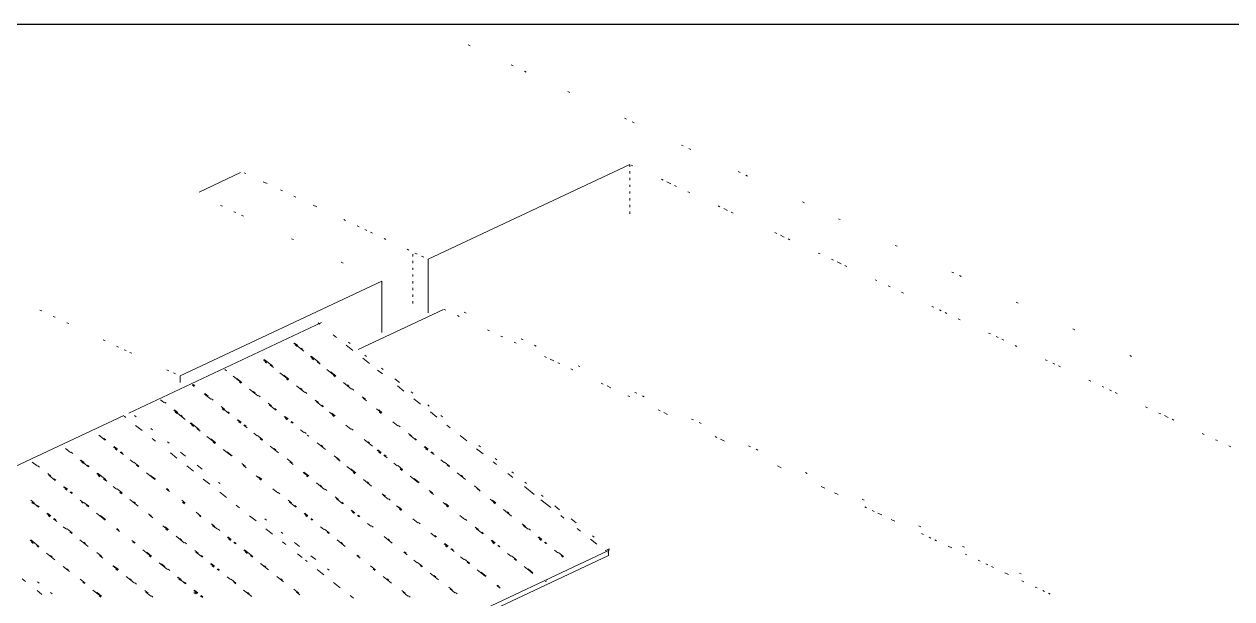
# Paper-space layout '03 3D Building and Roof' of a CAD drawing. Header units: millimetres. Extents: x 5 to 415, y 5 to 292.
# Drawn here: x 282.26 to 306.56, y 97.09 to 108.64 of the extents above; entities that cross this region are included whole.
import ezdxf

# ---------------------------------------------------------------- set-up
doc = ezdxf.new("R2010")
doc.units = ezdxf.units.MM
doc.layers.add('EXISTING', color=7, linetype='Continuous')
picture_1 = doc.add_image_def('image3.png', size_in_pixel=(1577, 763))

# ---------------------------------------------------------------- blocks, each defined once
blk = doc.blocks.new('SHEET_03')
at = {"layer": 'EXISTING', "color": 250, "lineweight": 9}
for p, q in [((291.233, 108.21), (291.193, 108.229)), ((292.097, 107.804), (292.059, 107.822)), ((292.364, 107.679), (292.326, 107.697)), ((293.239, 107.268), (293.201, 107.286)), ((294.381, 106.732), (294.343, 106.75)), ((294.534, 106.66), (294.496, 106.678)), ((295.523, 106.196), (295.485, 106.213)), ((295.676, 106.124), (295.638, 106.142)), ((290.392, 103.914), (294.451, 105.82)), ((294.451, 105.775), (294.451, 105.82)), ((294.473, 105.809), (294.511, 105.792)), ((285.778, 105.266), (286.616, 105.659)), ((286.684, 105.655), (286.722, 105.637)), ((294.451, 105.64), (294.451, 105.685)), ((294.451, 105.505), (294.451, 105.55)), ((295.082, 105.523), (295.12, 105.506)), ((296.666, 105.659), (296.627, 105.677)), ((296.818, 105.588), (296.78, 105.606)), ((287.07, 105.474), (287.147, 105.438)), ((287.417, 105.311), (287.455, 105.293)), ((294.451, 105.37), (294.451, 105.415)), ((294.451, 105.235), (294.451, 105.28)), ((295.196, 105.47), (295.272, 105.434)), ((295.348, 105.398), (295.386, 105.38)), ((295.615, 105.273), (295.653, 105.255)), ((286.249, 104.98), (286.21, 104.998)), ((287.687, 105.184), (287.726, 105.166)), ((288.073, 105.003), (288.15, 104.967)), ((294.451, 105.1), (294.451, 105.145)), ((294.451, 104.965), (294.451, 105.01)), ((297.96, 105.052), (297.922, 105.07)), ((286.519, 104.853), (286.48, 104.871)), ((286.673, 104.781), (286.635, 104.799)), ((294.451, 104.83), (294.451, 104.875)), ((296.224, 104.987), (296.262, 104.969)), ((296.338, 104.934), (296.414, 104.898)), ((296.49, 104.862), (296.528, 104.844)), ((288.69, 104.713), (288.729, 104.695)), ((288.96, 104.586), (288.999, 104.568)), ((289.115, 104.514), (289.153, 104.496)), ((298.683, 104.712), (298.645, 104.73)), ((287.677, 104.31), (287.638, 104.328)), ((289.231, 104.459), (289.269, 104.441)), ((289.501, 104.333), (289.539, 104.314)), ((297.366, 104.451), (297.404, 104.433)), ((297.48, 104.398), (297.556, 104.362)), ((297.632, 104.326), (297.67, 104.308)), ((289.964, 104.115), (290.002, 104.097)), ((290.124, 104.04), (290.169, 104.019)), ((298.241, 104.04), (298.279, 104.022)), ((299.825, 104.176), (299.787, 104.194)), ((288.68, 103.839), (288.641, 103.857)), ((290.08, 103.971), (290.08, 104.016)), ((290.08, 103.836), (290.08, 103.881)), ((290.258, 103.977), (290.303, 103.956)), ((290.392, 103.914), (290.392, 102.835)), ((298.508, 103.915), (298.546, 103.897)), ((298.622, 103.861), (298.698, 103.826)), ((298.774, 103.79), (298.812, 103.772)), ((290.08, 103.701), (290.08, 103.746)), ((290.08, 103.566), (290.08, 103.611)), ((300.967, 103.64), (300.929, 103.658)), ((301.119, 103.568), (301.081, 103.586)), ((285.396, 101.569), (289.455, 103.475)), ((289.455, 102.44), (289.455, 103.475)), ((290.08, 103.431), (290.08, 103.476)), ((290.08, 103.296), (290.08, 103.341)), ((299.383, 103.504), (299.421, 103.486)), ((299.65, 103.379), (299.688, 103.361)), ((290.08, 103.161), (290.08, 103.206)), ((290.08, 103.026), (290.08, 103.071)), ((299.916, 103.254), (299.954, 103.236)), ((302.261, 103.032), (302.223, 103.05)), ((282.576, 102.893), (282.614, 102.875)), ((288.979, 102.101), (290.698, 102.908)), ((290.71, 102.908), (290.748, 102.89)), ((291.155, 102.831), (291.117, 102.849)), ((300.525, 102.968), (300.563, 102.95)), ((300.678, 102.896), (300.716, 102.878)), ((300.792, 102.843), (300.83, 102.825)), ((282.846, 102.766), (282.884, 102.748)), ((283.116, 102.64), (283.155, 102.621)), ((284.369, 100.821), (288.245, 102.641)), ((288.177, 102.635), (288.21, 102.609)), ((290.977, 102.783), (291.015, 102.765)), ((301.058, 102.718), (301.096, 102.7)), ((288.476, 102.398), (288.542, 102.345)), ((291.587, 102.497), (291.625, 102.479)), ((291.854, 102.371), (291.892, 102.353)), ((301.667, 102.432), (301.705, 102.414)), ((301.82, 102.36), (301.858, 102.342)), ((303.403, 102.496), (303.365, 102.514)), ((283.849, 102.295), (283.888, 102.277)), ((284.119, 102.169), (284.158, 102.15)), ((284.274, 102.096), (284.312, 102.078)), ((287.688, 102.225), (287.887, 102.067)), ((287.767, 102.179), (287.701, 102.231)), ((287.751, 102.159), (287.718, 102.185)), ((287.867, 102.1), (287.833, 102.126)), ((288.741, 102.187), (288.874, 102.082)), ((288.819, 102.224), (288.786, 102.25)), ((292.121, 102.246), (292.159, 102.228)), ((292.299, 102.294), (292.261, 102.312)), ((292.566, 102.169), (292.528, 102.187)), ((301.934, 102.307), (301.972, 102.289)), ((302.2, 102.181), (302.238, 102.164)), ((284.389, 102.042), (284.428, 102.024)), ((287.075, 101.896), (287.142, 101.843)), ((287.254, 101.77), (287.088, 101.902)), ((287.139, 101.829), (287.105, 101.856)), ((288.02, 101.962), (288.087, 101.909)), ((288.199, 101.836), (288.033, 101.968)), ((288.083, 101.896), (288.05, 101.922)), ((288.153, 101.857), (288.219, 101.804)), ((288.195, 101.823), (288.162, 101.849)), ((289.073, 101.924), (289.206, 101.819)), ((289.151, 101.961), (289.118, 101.987)), ((292.731, 101.96), (292.769, 101.942)), ((292.845, 101.906), (292.921, 101.87)), ((292.997, 101.834), (293.036, 101.816)), ((302.809, 101.896), (302.847, 101.878)), ((304.545, 101.96), (304.507, 101.978)), ((285.129, 101.695), (285.173, 101.674)), ((285.262, 101.632), (285.307, 101.611)), ((286.296, 101.698), (286.33, 101.671)), ((287.208, 101.79), (287.274, 101.738)), ((287.251, 101.756), (287.217, 101.783)), ((287.407, 101.632), (287.573, 101.501)), ((288.352, 101.699), (288.518, 101.567)), ((288.531, 101.573), (288.431, 101.652)), ((289.372, 101.687), (289.472, 101.608)), ((289.483, 101.697), (289.45, 101.723)), ((293.264, 101.709), (293.302, 101.691)), ((293.443, 101.757), (293.405, 101.775)), ((302.962, 101.824), (303, 101.806)), ((303.076, 101.77), (303.114, 101.753)), ((285.396, 101.569), (285.396, 101.434)), ((285.68, 101.355), (285.647, 101.381)), ((285.65, 101.394), (285.683, 101.368)), ((285.696, 101.374), (285.663, 101.4)), ((286.462, 101.566), (286.628, 101.434)), ((286.641, 101.44), (286.541, 101.519)), ((286.625, 101.421), (286.592, 101.447)), ((287.586, 101.507), (287.486, 101.586)), ((287.57, 101.487), (287.537, 101.513)), ((287.739, 101.369), (287.905, 101.237)), ((288.515, 101.553), (288.482, 101.58)), ((288.527, 101.559), (288.494, 101.586)), ((288.684, 101.435), (288.85, 101.304)), ((288.796, 101.362), (288.763, 101.388)), ((289.815, 101.434), (289.716, 101.513)), ((289.77, 101.371), (289.903, 101.265)), ((293.874, 101.423), (293.912, 101.405)), ((293.989, 101.369), (294.065, 101.333)), ((303.685, 101.484), (303.723, 101.467)), ((303.951, 101.359), (303.99, 101.342)), ((285.883, 101.21), (286.015, 101.105)), ((285.962, 101.163), (285.895, 101.216)), ((285.958, 101.15), (285.925, 101.176)), ((286.061, 101.084), (286.028, 101.111)), ((286.794, 101.303), (286.96, 101.171)), ((286.903, 101.216), (286.87, 101.242)), ((286.906, 101.23), (286.873, 101.256)), ((287.006, 101.151), (286.973, 101.177)), ((287.851, 101.296), (287.818, 101.322)), ((287.951, 101.217), (287.918, 101.243)), ((288.896, 101.283), (288.863, 101.309)), ((289.128, 101.099), (289.062, 101.151)), ((289.082, 101.119), (289.149, 101.067)), ((290.081, 101.223), (290.048, 101.249)), ((290.102, 101.107), (290.235, 101.002)), ((294.408, 101.172), (294.446, 101.154)), ((294.587, 101.22), (294.549, 101.238)), ((294.739, 101.149), (294.701, 101.167)), ((304.104, 101.288), (304.142, 101.27)), ((304.218, 101.234), (304.256, 101.216)), ((285.004, 101.091), (285.071, 101.038)), ((285.116, 101.018), (285.083, 101.044)), ((285.27, 100.88), (285.502, 100.696)), ((285.349, 100.834), (285.282, 100.886)), ((286.293, 100.9), (286.227, 100.953)), ((286.278, 100.88), (286.245, 100.907)), ((286.248, 100.92), (286.381, 100.815)), ((287.238, 100.966), (287.172, 101.019)), ((287.193, 100.987), (287.325, 100.881)), ((287.338, 100.887), (287.305, 100.913)), ((288.183, 101.032), (288.117, 101.085)), ((288.138, 101.053), (288.27, 100.948)), ((288.283, 100.953), (288.25, 100.98)), ((289.348, 100.908), (289.448, 100.829)), ((289.46, 100.835), (289.394, 100.888)), ((290.413, 100.96), (290.38, 100.986)), ((295.018, 100.886), (295.056, 100.868)), ((304.827, 100.948), (304.865, 100.93)), ((280.492, 99.001), (284.268, 100.774)), ((284.271, 100.759), (284.304, 100.733)), ((284.511, 100.746), (284.478, 100.773)), ((285.333, 100.814), (285.3, 100.84)), ((285.448, 100.755), (285.415, 100.781)), ((285.78, 100.491), (285.614, 100.623)), ((286.393, 100.821), (286.36, 100.847)), ((286.547, 100.683), (286.613, 100.631)), ((286.625, 100.636), (286.559, 100.689)), ((286.61, 100.617), (286.577, 100.643)), ((287.491, 100.75), (287.558, 100.697)), ((287.57, 100.703), (287.504, 100.755)), ((287.555, 100.683), (287.521, 100.71)), ((287.624, 100.644), (287.657, 100.618)), ((287.67, 100.624), (287.637, 100.65)), ((288.403, 100.842), (288.503, 100.763)), ((288.515, 100.769), (288.449, 100.822)), ((288.5, 100.75), (288.466, 100.776)), ((289.444, 100.816), (289.411, 100.842)), ((289.68, 100.645), (289.78, 100.566)), ((290.434, 100.844), (290.567, 100.739)), ((290.678, 100.749), (290.645, 100.775)), ((295.132, 100.832), (295.209, 100.796)), ((295.73, 100.683), (295.692, 100.701)), ((295.883, 100.612), (295.845, 100.63)), ((305.093, 100.823), (305.132, 100.805)), ((305.208, 100.77), (305.284, 100.734)), ((305.36, 100.698), (305.398, 100.68)), ((283.759, 100.381), (283.892, 100.276)), ((284.503, 100.575), (284.636, 100.47)), ((284.843, 100.483), (284.81, 100.509)), ((285.602, 100.617), (285.668, 100.564)), ((285.665, 100.551), (285.632, 100.577)), ((285.734, 100.512), (285.801, 100.459)), ((285.777, 100.478), (285.744, 100.504)), ((286.679, 100.578), (286.746, 100.525)), ((286.722, 100.544), (286.689, 100.57)), ((286.725, 100.557), (286.692, 100.584)), ((286.879, 100.42), (286.945, 100.367)), ((287.823, 100.486), (287.89, 100.434)), ((287.935, 100.413), (287.902, 100.439)), ((287.956, 100.381), (287.989, 100.355)), ((288.735, 100.579), (288.835, 100.5)), ((288.88, 100.479), (288.847, 100.506)), ((289.825, 100.546), (289.792, 100.572)), ((290.058, 100.361), (289.991, 100.414)), ((290.012, 100.382), (290.145, 100.276)), ((290.766, 100.581), (290.833, 100.528)), ((305.969, 100.412), (306.007, 100.394)), ((283.905, 100.282), (283.872, 100.308)), ((284.058, 100.144), (284.125, 100.091)), ((284.137, 100.097), (284.071, 100.15)), ((284.835, 100.312), (284.902, 100.259)), ((285.175, 100.22), (285.142, 100.246)), ((285.934, 100.354), (286.1, 100.222)), ((286.112, 100.228), (286.013, 100.307)), ((286.096, 100.208), (286.063, 100.235)), ((286.109, 100.214), (286.076, 100.241)), ((287.057, 100.294), (286.957, 100.373)), ((287.041, 100.275), (287.008, 100.301)), ((287.011, 100.315), (287.044, 100.288)), ((287.054, 100.28), (287.021, 100.307)), ((287.21, 100.157), (287.376, 100.025)), ((288.155, 100.223), (288.321, 100.091)), ((288.267, 100.15), (288.234, 100.176)), ((289.1, 100.289), (289.266, 100.157)), ((289.212, 100.216), (289.179, 100.242)), ((290.157, 100.282), (290.124, 100.309)), ((290.311, 100.145), (290.377, 100.092)), ((290.39, 100.098), (290.323, 100.151)), ((291.032, 100.37), (291.165, 100.265)), ((291.442, 100.143), (291.409, 100.169)), ((296.162, 100.349), (296.2, 100.331)), ((296.276, 100.295), (296.352, 100.259)), ((296.874, 100.146), (296.836, 100.164)), ((306.235, 100.287), (306.274, 100.269)), ((306.502, 100.162), (306.54, 100.144)), ((283.091, 100.109), (283.19, 100.03)), ((283.236, 100.009), (283.203, 100.036)), ((284.121, 100.078), (284.088, 100.104)), ((284.191, 100.039), (284.257, 99.986)), ((284.237, 100.018), (284.204, 100.044)), ((285.201, 100.022), (285.333, 99.917)), ((285.507, 99.956), (285.407, 100.035)), ((286.266, 100.09), (286.432, 99.959)), ((286.444, 99.964), (286.344, 100.043)), ((287.323, 100.083), (287.289, 100.11)), ((287.654, 99.82), (287.555, 99.899)), ((288.599, 99.886), (288.5, 99.965)), ((288.554, 99.907), (288.62, 99.854)), ((288.596, 99.873), (288.563, 99.899)), ((289.366, 100.078), (289.432, 100.026)), ((289.445, 100.032), (289.378, 100.084)), ((289.429, 100.012), (289.396, 100.038)), ((289.499, 99.973), (289.565, 99.92)), ((289.541, 99.939), (289.508, 99.965)), ((289.544, 99.953), (289.511, 99.979)), ((290.374, 100.078), (290.341, 100.105)), ((290.443, 100.039), (290.51, 99.987)), ((290.489, 100.019), (290.456, 100.045)), ((291.364, 100.106), (291.497, 100.001)), ((291.774, 99.88), (291.741, 99.906)), ((297.027, 100.075), (296.988, 100.093)), ((282.422, 99.837), (282.521, 99.758)), ((282.567, 99.737), (282.534, 99.764)), ((283.389, 99.872), (283.555, 99.74)), ((283.468, 99.825), (283.402, 99.878)), ((283.453, 99.806), (283.419, 99.832)), ((283.568, 99.746), (283.535, 99.772)), ((284.39, 99.881), (284.457, 99.828)), ((284.569, 99.755), (284.469, 99.834)), ((284.523, 99.775), (284.556, 99.749)), ((284.566, 99.741), (284.532, 99.767)), ((285.532, 99.758), (285.665, 99.653)), ((285.839, 99.693), (285.739, 99.772)), ((286.71, 99.754), (286.643, 99.806)), ((286.664, 99.774), (286.73, 99.722)), ((287.609, 99.84), (287.675, 99.788)), ((288.753, 99.749), (288.919, 99.617)), ((288.931, 99.623), (288.832, 99.702)), ((289.698, 99.815), (289.764, 99.762)), ((289.876, 99.689), (289.777, 99.768)), ((289.861, 99.67), (289.827, 99.696)), ((289.831, 99.71), (289.864, 99.683)), ((289.873, 99.676), (289.84, 99.702)), ((290.643, 99.881), (290.709, 99.829)), ((290.821, 99.755), (290.721, 99.834)), ((290.775, 99.776), (290.809, 99.75)), ((290.818, 99.742), (290.785, 99.768)), ((291.696, 99.843), (291.762, 99.79)), ((297.42, 99.758), (297.496, 99.722)), ((282.799, 99.553), (282.733, 99.606)), ((282.754, 99.573), (282.886, 99.468)), ((282.796, 99.539), (282.763, 99.566)), ((282.899, 99.474), (282.866, 99.5)), ((283.721, 99.608), (283.788, 99.556)), ((283.9, 99.483), (283.734, 99.614)), ((283.785, 99.542), (283.751, 99.569)), ((283.854, 99.503), (283.92, 99.45)), ((283.897, 99.469), (283.863, 99.495)), ((284.722, 99.617), (284.888, 99.485)), ((284.901, 99.491), (284.801, 99.57)), ((285.864, 99.495), (285.997, 99.39)), ((286.204, 99.403), (286.171, 99.429)), ((286.929, 99.563), (287.029, 99.484)), ((287.042, 99.49), (286.975, 99.543)), ((287.026, 99.471), (286.993, 99.497)), ((287.874, 99.63), (287.974, 99.551)), ((287.986, 99.557), (287.887, 99.636)), ((287.971, 99.537), (287.938, 99.563)), ((288.14, 99.419), (288.306, 99.287)), ((288.916, 99.603), (288.883, 99.63)), ((289.085, 99.485), (289.251, 99.354)), ((289.197, 99.412), (289.164, 99.439)), ((290.03, 99.552), (290.196, 99.42)), ((290.208, 99.426), (290.109, 99.505)), ((290.975, 99.618), (291.141, 99.486)), ((291.087, 99.545), (291.053, 99.571)), ((291.994, 99.606), (292.094, 99.527)), ((292.106, 99.616), (292.073, 99.643)), ((292.371, 99.406), (292.338, 99.432)), ((298.018, 99.609), (297.98, 99.627)), ((283.052, 99.336), (283.119, 99.284)), ((283.131, 99.29), (283.065, 99.342)), ((283.116, 99.27), (283.082, 99.296)), ((283.185, 99.231), (283.218, 99.205)), ((283.231, 99.211), (283.198, 99.237)), ((284.053, 99.345), (284.12, 99.292)), ((284.232, 99.219), (284.132, 99.298)), ((284.216, 99.2), (284.183, 99.226)), ((284.186, 99.24), (284.219, 99.213)), ((284.229, 99.206), (284.195, 99.232)), ((285.12, 99.301), (285.187, 99.248)), ((285.163, 99.267), (285.13, 99.293)), ((285.166, 99.281), (285.133, 99.307)), ((286.196, 99.232), (286.329, 99.126)), ((287.261, 99.3), (287.361, 99.221)), ((287.407, 99.201), (287.374, 99.227)), ((288.252, 99.346), (288.219, 99.372)), ((288.352, 99.267), (288.318, 99.293)), ((289.529, 99.149), (289.462, 99.201)), ((289.483, 99.169), (289.583, 99.09)), ((290.474, 99.215), (290.407, 99.268)), ((290.428, 99.236), (290.494, 99.183)), ((291.419, 99.281), (291.319, 99.36)), ((291.373, 99.302), (291.439, 99.249)), ((292.326, 99.343), (292.526, 99.185)), ((292.703, 99.142), (292.67, 99.169)), ((298.297, 99.347), (298.373, 99.311)), ((298.564, 99.221), (298.64, 99.185)), ((282.462, 99.017), (282.396, 99.07)), ((282.447, 98.998), (282.414, 99.024)), ((282.417, 99.038), (282.549, 98.933)), ((282.562, 98.938), (282.529, 98.965)), ((283.384, 99.073), (283.451, 99.02)), ((283.448, 99.007), (283.414, 99.033)), ((283.563, 98.947), (283.463, 99.026)), ((283.517, 98.968), (283.55, 98.941)), ((283.56, 98.934), (283.526, 98.96)), ((284.385, 99.082), (284.551, 98.95)), ((284.497, 99.009), (284.464, 99.035)), ((285.498, 99.017), (285.432, 99.07)), ((285.483, 98.998), (285.449, 99.024)), ((285.452, 99.038), (285.486, 99.011)), ((286.528, 98.968), (286.595, 98.916)), ((287.639, 99.016), (287.573, 99.069)), ((287.593, 99.037), (287.726, 98.931)), ((287.739, 98.937), (287.705, 98.964)), ((288.584, 99.082), (288.518, 99.135)), ((288.538, 99.103), (288.671, 98.998)), ((288.684, 99.003), (288.65, 99.03)), ((289.628, 99.07), (289.595, 99.096)), ((289.749, 98.959), (289.848, 98.88)), ((289.861, 98.885), (289.794, 98.938)), ((290.694, 99.025), (290.793, 98.946)), ((290.806, 98.952), (290.739, 99.004)), ((290.79, 98.932), (290.757, 98.959)), ((291.638, 99.091), (291.738, 99.012)), ((291.751, 99.018), (291.684, 99.071)), ((291.735, 98.998), (291.702, 99.025)), ((292.658, 99.079), (292.858, 98.921)), ((293.035, 98.879), (292.936, 98.958)), ((299.162, 99.072), (299.123, 99.09)), ((299.174, 98.935), (299.212, 98.917)), ((282.715, 98.801), (282.782, 98.748)), ((282.794, 98.754), (282.728, 98.807)), ((282.779, 98.735), (282.745, 98.761)), ((282.848, 98.696), (282.915, 98.643)), ((282.891, 98.661), (282.858, 98.688)), ((282.894, 98.675), (282.861, 98.701)), ((283.716, 98.81), (283.882, 98.678)), ((283.895, 98.684), (283.795, 98.763)), ((283.892, 98.67), (283.858, 98.696)), ((284.829, 98.745), (284.763, 98.798)), ((284.784, 98.766), (284.85, 98.713)), ((285.718, 98.827), (285.818, 98.748)), ((285.814, 98.734), (285.781, 98.761)), ((286.794, 98.758), (286.927, 98.652)), ((287.134, 98.666), (287.1, 98.692)), ((287.892, 98.8), (287.959, 98.747)), ((287.971, 98.753), (287.905, 98.806)), ((287.955, 98.733), (287.922, 98.76)), ((288.025, 98.694), (288.058, 98.668)), ((288.071, 98.674), (288.037, 98.7)), ((288.837, 98.866), (288.903, 98.813)), ((288.916, 98.819), (288.85, 98.872)), ((288.9, 98.8), (288.867, 98.826)), ((288.97, 98.761), (289.003, 98.734)), ((289.016, 98.74), (288.982, 98.766)), ((289.845, 98.866), (289.812, 98.892)), ((290.081, 98.695), (290.18, 98.616)), ((291.026, 98.761), (291.125, 98.682)), ((291.171, 98.662), (291.138, 98.688)), ((291.904, 98.88), (292.07, 98.749)), ((292.016, 98.807), (291.983, 98.834)), ((293.057, 98.763), (293.123, 98.71)), ((293.367, 98.615), (293.268, 98.694)), ((299.326, 98.863), (299.364, 98.845)), ((299.44, 98.81), (299.517, 98.774)), ((299.707, 98.684), (299.784, 98.648)), ((283.047, 98.537), (283.114, 98.485)), ((283.226, 98.412), (283.126, 98.491)), ((283.18, 98.432), (283.213, 98.406)), ((284.115, 98.494), (284.181, 98.441)), ((284.16, 98.473), (284.127, 98.499)), ((285.049, 98.555), (285.149, 98.476)), ((285.161, 98.482), (285.095, 98.534)), ((285.146, 98.462), (285.112, 98.489)), ((286.096, 98.543), (286.029, 98.596)), ((286.05, 98.564), (286.15, 98.485)), ((286.093, 98.53), (286.059, 98.556)), ((286.195, 98.464), (286.162, 98.49)), ((287.126, 98.494), (287.259, 98.389)), ((288.224, 98.536), (288.291, 98.484)), ((288.403, 98.41), (288.303, 98.489)), ((289.169, 98.603), (289.235, 98.55)), ((289.281, 98.529), (289.248, 98.556)), ((290.226, 98.596), (290.193, 98.622)), ((291.403, 98.478), (291.337, 98.53)), ((291.358, 98.498), (291.49, 98.393)), ((291.4, 98.464), (291.367, 98.49)), ((292.348, 98.544), (292.282, 98.597)), ((292.302, 98.564), (292.402, 98.485)), ((292.345, 98.53), (292.312, 98.557)), ((292.448, 98.465), (292.414, 98.491)), ((293.389, 98.5), (293.455, 98.447)), ((300.305, 98.535), (300.267, 98.553)), ((282.378, 98.265), (282.445, 98.213)), ((282.557, 98.14), (282.391, 98.271)), ((282.442, 98.199), (282.409, 98.225)), ((283.223, 98.398), (283.19, 98.424)), ((283.379, 98.274), (283.545, 98.142)), ((283.491, 98.201), (283.458, 98.227)), ((284.492, 98.21), (284.426, 98.262)), ((284.447, 98.23), (284.48, 98.204)), ((285.315, 98.344), (285.481, 98.213)), ((285.427, 98.271), (285.394, 98.297)), ((285.526, 98.192), (285.493, 98.218)), ((286.349, 98.327), (286.415, 98.274)), ((286.428, 98.28), (286.361, 98.332)), ((286.412, 98.26), (286.379, 98.287)), ((286.482, 98.221), (286.515, 98.195)), ((286.527, 98.201), (286.494, 98.227)), ((287.466, 98.402), (287.432, 98.428)), ((287.458, 98.231), (287.524, 98.178)), ((287.797, 98.139), (287.698, 98.218)), ((288.357, 98.431), (288.39, 98.405)), ((288.399, 98.397), (288.366, 98.423)), ((288.556, 98.273), (288.722, 98.141)), ((288.668, 98.2), (288.635, 98.226)), ((289.501, 98.339), (289.667, 98.207)), ((289.613, 98.266), (289.58, 98.292)), ((290.446, 98.405), (290.545, 98.326)), ((290.558, 98.332), (290.525, 98.359)), ((290.711, 98.195), (290.778, 98.142)), ((290.79, 98.148), (290.724, 98.201)), ((291.503, 98.399), (291.47, 98.425)), ((291.656, 98.261), (291.723, 98.208)), ((291.735, 98.214), (291.669, 98.267)), ((291.72, 98.195), (291.686, 98.221)), ((292.601, 98.327), (292.668, 98.275)), ((292.68, 98.28), (292.614, 98.333)), ((292.664, 98.261), (292.631, 98.287)), ((292.734, 98.222), (292.767, 98.196)), ((292.78, 98.201), (292.746, 98.228)), ((293.654, 98.289), (293.787, 98.184)), ((293.732, 98.326), (293.699, 98.352)), ((300.317, 98.398), (300.355, 98.38)), ((300.47, 98.326), (300.508, 98.308)), ((300.584, 98.273), (300.622, 98.255)), ((282.511, 98.16), (282.544, 98.134)), ((282.554, 98.126), (282.521, 98.152)), ((282.71, 98.002), (282.876, 97.87)), ((282.823, 97.929), (282.789, 97.955)), ((283.823, 97.938), (283.724, 98.017)), ((283.778, 97.958), (283.844, 97.905)), ((284.646, 98.072), (284.812, 97.94)), ((284.824, 97.946), (284.725, 98.025)), ((284.809, 97.927), (284.775, 97.953)), ((285.759, 98.008), (285.692, 98.06)), ((285.713, 98.028), (285.846, 97.923)), ((285.858, 97.929), (285.825, 97.955)), ((286.681, 98.063), (286.747, 98.011)), ((286.859, 97.937), (286.693, 98.069)), ((286.744, 97.997), (286.711, 98.023)), ((286.813, 97.958), (286.847, 97.931)), ((286.856, 97.924), (286.823, 97.95)), ((287.757, 97.994), (287.856, 97.915)), ((288.129, 97.875), (288.03, 97.954)), ((288.954, 97.957), (289.021, 97.904)), ((289, 97.936), (288.967, 97.963)), ((289.899, 98.023), (289.966, 97.97)), ((289.945, 98.003), (289.912, 98.029)), ((290.145, 96.238), (294.021, 98.058)), ((290.145, 96.141), (294.021, 97.961)), ((290.775, 98.128), (290.741, 98.155)), ((290.844, 98.089), (290.911, 98.037)), ((290.89, 98.069), (290.857, 98.095)), ((291.789, 98.156), (291.822, 98.129)), ((291.835, 98.135), (291.802, 98.161)), ((291.988, 97.998), (292.055, 97.945)), ((292.167, 97.872), (292.067, 97.951)), ((292.933, 98.064), (292.999, 98.011)), ((293.112, 97.938), (293.012, 98.017)), ((293.066, 97.959), (293.099, 97.932)), ((293.108, 97.924), (293.075, 97.951)), ((294.031, 98.089), (293.953, 98.052)), ((294.011, 98.004), (294.031, 98.089)), ((294.021, 98.058), (294.021, 97.961)), ((300.851, 98.147), (300.927, 98.112)), ((301.182, 98.124), (301.144, 98.142)), ((301.194, 97.986), (301.232, 97.968)), ((283.042, 97.739), (283.175, 97.633)), ((284.043, 97.747), (284.143, 97.668)), ((284.155, 97.674), (284.056, 97.753)), ((284.978, 97.809), (285.144, 97.677)), ((285.09, 97.736), (285.023, 97.788)), ((285.087, 97.722), (285.053, 97.748)), ((286.012, 97.791), (286.078, 97.738)), ((286.091, 97.744), (286.024, 97.797)), ((286.075, 97.725), (286.042, 97.751)), ((287.013, 97.8), (287.179, 97.668)), ((287.125, 97.727), (287.092, 97.753)), ((287.923, 97.862), (287.956, 97.836)), ((289.332, 97.673), (289.232, 97.752)), ((290.098, 97.865), (290.165, 97.812)), ((290.277, 97.739), (290.177, 97.818)), ((290.231, 97.76), (290.264, 97.733)), ((291.043, 97.931), (291.11, 97.879)), ((291.222, 97.805), (291.122, 97.885)), ((291.176, 97.826), (291.209, 97.8)), ((291.219, 97.792), (291.185, 97.818)), ((292.121, 97.892), (292.154, 97.866)), ((292.164, 97.858), (292.13, 97.884)), ((292.32, 97.734), (292.486, 97.603)), ((301.461, 97.861), (301.499, 97.843)), ((301.613, 97.789), (301.652, 97.771)), ((301.728, 97.736), (301.766, 97.718)), ((282.22, 97.491), (282.286, 97.438)), ((283.154, 97.665), (283.121, 97.692)), ((283.486, 97.402), (283.387, 97.481)), ((284.14, 97.655), (284.107, 97.681)), ((284.309, 97.537), (284.475, 97.405)), ((284.421, 97.463), (284.388, 97.49)), ((285.189, 97.657), (285.156, 97.683)), ((285.343, 97.519), (285.509, 97.387)), ((285.422, 97.472), (285.355, 97.525)), ((285.406, 97.453), (285.373, 97.479)), ((286.145, 97.686), (286.178, 97.659)), ((286.19, 97.665), (286.157, 97.692)), ((286.344, 97.528), (286.41, 97.475)), ((286.522, 97.402), (286.423, 97.481)), ((287.345, 97.536), (287.477, 97.431)), ((287.457, 97.463), (287.423, 97.49)), ((288.155, 97.678), (288.288, 97.572)), ((288.395, 97.665), (288.362, 97.691)), ((289.316, 97.653), (289.283, 97.68)), ((289.286, 97.693), (289.32, 97.667)), ((289.486, 97.535), (289.652, 97.404)), ((289.598, 97.462), (289.564, 97.489)), ((290.43, 97.602), (290.596, 97.47)), ((290.543, 97.528), (290.509, 97.555)), ((291.375, 97.668), (291.541, 97.536)), ((291.554, 97.542), (291.454, 97.621)), ((292.499, 97.608), (292.399, 97.687)), ((292.496, 97.595), (292.462, 97.621)), ((301.995, 97.61), (302.071, 97.575)), ((302.326, 97.587), (302.288, 97.605)), ((282.519, 97.254), (282.618, 97.175)), ((282.56, 97.399), (282.527, 97.425)), ((283.441, 97.423), (283.474, 97.396)), ((283.64, 97.264), (283.806, 97.133)), ((283.818, 97.139), (283.719, 97.218)), ((284.52, 97.384), (284.487, 97.411)), ((284.753, 97.2), (284.686, 97.253)), ((284.707, 97.221), (284.807, 97.142)), ((285.521, 97.393), (285.488, 97.419)), ((285.675, 97.256), (285.741, 97.203)), ((285.754, 97.209), (285.687, 97.261)), ((286.477, 97.422), (286.51, 97.396)), ((286.519, 97.388), (286.486, 97.415)), ((286.676, 97.264), (286.842, 97.133)), ((286.788, 97.191), (286.755, 97.217)), ((287.789, 97.2), (287.689, 97.279)), ((287.743, 97.22), (287.809, 97.168)), ((288.487, 97.414), (288.62, 97.309)), ((289.93, 97.199), (289.863, 97.251)), ((289.884, 97.219), (289.983, 97.14)), ((290.874, 97.265), (290.808, 97.318)), ((290.829, 97.286), (290.928, 97.207)), ((290.871, 97.251), (290.838, 97.278)), ((291.774, 97.352), (291.84, 97.299)), ((291.816, 97.318), (291.783, 97.344)), ((291.819, 97.331), (291.786, 97.358)), ((292.741, 97.433), (292.78, 97.451)), ((302.338, 97.449), (302.376, 97.431)), ((302.605, 97.324), (302.643, 97.306)), ((302.757, 97.252), (302.795, 97.235)), ((282.825, 97.188), (282.792, 97.214)), ((283.803, 97.119), (283.77, 97.146)), ((284.852, 97.121), (284.819, 97.147)), ((285.705, 97.185), (285.672, 97.211)), ((285.738, 97.189), (285.705, 97.216)), ((285.808, 97.15), (285.841, 97.124)), ((285.85, 97.116), (285.817, 97.142)), ((285.853, 97.13), (285.82, 97.156)), ((288.819, 97.151), (288.885, 97.098)), ((289.926, 97.185), (289.893, 97.212)), ((290.029, 97.12), (289.996, 97.146)), ((290.974, 97.186), (290.941, 97.212)), ((302.872, 97.199), (302.91, 97.181))]:
    blk.add_line(p, q, dxfattribs=at)
image = blk.add_image(picture_1, insert=(224, 57.357), size_in_units=(106, 51.286))

psp = doc.layouts.new('03 3D Building and Roof')

# ---------------------------------------------------------------- block references
psp.add_blockref('SHEET_03', (0, 0))

doc.saveas('drawing.dxf')
